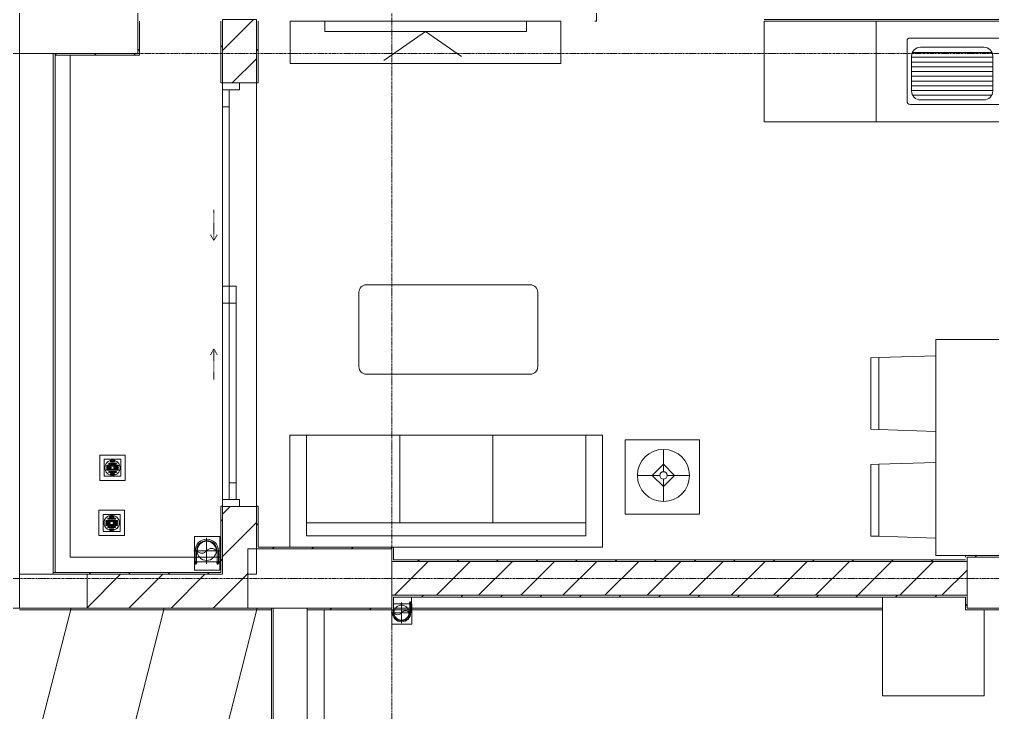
# Model space of a CAD drawing. Header units: millimetres. Extents: x 5357 to 201988, y -16345 to 109895.
# Drawn here: x 105953 to 111703, y 69145 to 73237 of the extents above; entities that cross this region are included whole.
import ezdxf

# ---------------------------------------------------------------- set-up
doc = ezdxf.new("R2010")
doc.units = ezdxf.units.MM
for name, pattern in [('Dash', [6, 3, -3]), ('Grid Line', [22.225, 12.7, -3.175, 3.175, -3.175]), ('IMPORT-CENTER _3_', [10.16, 6.35, -1.27, 1.27, -1.27])]:
    doc.linetypes.add(name, pattern=pattern)
for name, color, linetype, lineweight in [('0-1', 7, 'Continuous', 5), ('A-CLNG', 13, 'Continuous', 9), ('A-DETL-THIN', 151, 'Continuous', 9), ('A-DOOR', 31, 'Continuous', 9), ('A-DOOR-FRAM', 31, 'Continuous', 9), ('A-DOOR-HDLN', 31, 'Dash', 9), ('A-FLOR', 192, 'Continuous', 9), ('A-FLOR-1', 10, 'Continuous', 9), ('A-FLOR-2', 53, 'Continuous', 9), ('A-WALL', 113, 'Continuous', 9), ('A-WALL-2', 53, 'Continuous', 9), ('A-WALL-4', 113, 'Continuous', 18), ('A-WALL-PATT-2', 53, 'Continuous', 9), ('A-WALL-PATT-3', 111, 'Continuous', 9), ('G-IMPT', 8, 'Continuous', 9), ('G-IMPT-1', 254, 'Continuous', 9), ('G-IMPT-2', 8, 'IMPORT-CENTER _3_', 9), ('I-FURN', 30, 'Continuous', 9), ('I-FURN-1', 53, 'Continuous', 9), ('I-WALL-1', 9, 'Continuous', 18), ('I-WALL-2', 53, 'Continuous', 9), ('M-EQPM', 50, 'Continuous', 9), ('M-EQPM-1', 53, 'Continuous', 9), ('S-COLS-2', 9, 'Continuous', 18), ('S-GRID-1', 1, 'Grid Line', 9)]:
    doc.layers.add(name, color=color, linetype=linetype, lineweight=lineweight)
pattern_1 = [(45, (0, 0), (-116.67262, 116.67262), [])]
pattern_2 = [(45, (0, 0), (-124.4508, 124.4508), [])]

# ---------------------------------------------------------------- blocks, each defined once
blk = doc.blocks.new('NCV_TKTC_KET CAU_rvt-1-TKCS_MB SÂN ĐƯỜNG NỘI BỘ')
at = {"layer": 'A-FLOR-1'}
for p, q in [((110352.6, 73236.9), (114142.6, 73236.9)), ((114142.6, 73236.9), (110352.6, 73236.9)), ((114142.6, 73236.9), (110352.6, 73236.9)), ((110352.6, 73236.9), (114142.6, 73236.9)), ((107033.7, 69761.9), (107442.5, 69761.9)), ((107442.5, 69761.9), (107033.7, 69761.9)), ((107442.5, 69761.9), (107452.5, 69761.9)), ((107452.5, 69761.9), (107442.5, 69761.9))]:
    blk.add_line(p, q, dxfattribs=at)
at = {"layer": 'S-COLS-2'}
for p, q in [((106652.6, 73036.9), (106652.6, 73386.9)), ((105952.6, 73036.9), (106652.6, 73036.9)), ((108152.6, 70111.9), (107302.6, 70111.9)), ((107302.6, 70111.9), (107302.6, 69761.9)), ((108152.6, 69761.9), (108152.6, 70111.9)), ((111552.6, 70061.9), (111552.6, 69761.9)), ((112152.6, 70061.9), (111552.6, 70061.9)), ((106352.4, 69961.9), (105952.6, 69961.9)), ((106352.4, 69761.9), (106352.4, 69961.9)), ((105952.6, 69761.9), (106352.4, 69761.9)), ((107302.6, 69761.9), (108152.6, 69761.9)), ((111552.6, 69761.9), (112152.6, 69761.9))]:
    blk.add_line(p, q, dxfattribs=at)
blk = doc.blocks.new('MAY GIAT - MAY GIAT_dwg-V47-TKCS_MB SÂN ĐƯỜNG NỘI BỘ')
at = {"layer": 'G-IMPT-1', "flags": 128}
blk.add_lwpolyline([(5, 586.2), (5, 2.3), (605, 2.3), (605, 511.2)], dxfattribs=at)
blk = doc.blocks.new('MAY GIAT - MAY GIAT-V120-TKCS_MB SÂN ĐƯỜNG NỘI BỘ')
at = {"layer": 'I-FURN-1'}
for p, q in [((5, 586.2), (5, 2.3)), ((605, 2.3), (605, 511.2)), ((5, 2.3), (605, 2.3))]:
    blk.add_line(p, q, dxfattribs=at)
blk.add_blockref('MAY GIAT - MAY GIAT_dwg-V47-TKCS_MB SÂN ĐƯỜNG NỘI BỘ', (0, 0))
blk = doc.blocks.new('HE BEP A1 - HE BEP A 2-V196-TKCS_MB SÂN ĐƯỜNG NỘI BỘ')
at = {"layer": 'I-FURN'}
for p, q in [((662.4, 594.4), (0, 594.4)), ((0, 594.4), (0, 0)), ((662.4, 0), (662.4, 594.4)), ((662.4, 594.4), (3700, 594.4)), ((662.4, 0), (662.4, 594.4)), ((3700, 594.4), (3700, 0)), ((3700, 594.4), (3700, 0)), ((844.9, 120.7), (844.9, 476.9)), ((862.4, 494.4), (1706.9, 494.4)), ((1724.4, 476.9), (1724.4, 120.7)), ((2364, 483.2), (2364, 111.2)), ((3175.6, 513.2), (2394, 513.2)), ((3205.6, 483.2), (3205.6, 111.2)), ((876.4, 408.9), (1346.8, 408.9)), ((1298.3, 440.1), (924.9, 440.1)), ((1644.4, 423.2), (1459, 423.2)), ((1602.7, 313.4), (1523.8, 418.4)), ((1541.1, 452.3), (1528.6, 445.1)), ((1566.6, 443.1), (1618.1, 322.3)), ((2474.5, 410.3), (2470.1, 405.9)), ((2470.1, 405.9), (2499.2, 376.7)), ((2503.6, 381.1), (2474.5, 410.3)), ((2692.1, 413), (2663, 383.9)), ((2667.3, 379.5), (2696.5, 408.6)), ((2696.5, 408.6), (2692.1, 413)), ((2873.2, 408.6), (2877.5, 413)), ((2902.3, 379.5), (2873.2, 408.6)), ((2877.5, 413), (2906.7, 383.9)), ((3066, 381.1), (3095.1, 410.3)), ((3099.5, 405.9), (3070.4, 376.7)), ((3095.1, 410.3), (3099.5, 405.9)), ((871.5, 386.8), (871.5, 182.3)), ((871.5, 380.9), (1351.6, 380.9)), ((871.5, 352.9), (1351.6, 352.9)), ((1351.6, 182.3), (1351.6, 385.3)), ((1405.6, 369.9), (1405.6, 183.2)), ((1697.8, 183.2), (1697.8, 369.9)), ((2499.2, 376.7), (2503.6, 381.1)), ((2663, 383.9), (2667.3, 379.5)), ((2906.7, 383.9), (2902.3, 379.5)), ((3070.4, 376.7), (3066, 381.1)), ((871.5, 324.9), (1351.6, 324.9)), ((871.5, 296.9), (1351.6, 296.9)), ((1618.1, 322.3), (1602.7, 313.4)), ((871.5, 268.9), (1351.6, 268.9)), ((871.5, 240.9), (1351.6, 240.9)), ((871.5, 212.9), (1351.6, 212.9)), ((871.5, 184.9), (1351.6, 184.9)), ((2467.4, 188.3), (2496.5, 217.4)), ((2471.8, 183.9), (2467.4, 188.3)), ((2500.9, 213), (2471.8, 183.9)), ((2496.5, 217.4), (2500.9, 213)), ((2660.2, 215.8), (2664.6, 220.2)), ((2689.3, 186.7), (2660.2, 215.8)), ((2664.6, 220.2), (2693.7, 191.1)), ((2693.7, 191.1), (2689.3, 186.7)), ((2905, 220.2), (2875.9, 191.1)), ((2875.9, 191.1), (2880.3, 186.7)), ((2880.3, 186.7), (2909.4, 215.8)), ((2909.4, 215.8), (2905, 220.2)), ((3073.1, 217.4), (3068.7, 213)), ((3068.7, 213), (3097.9, 183.9)), ((3102.3, 188.3), (3073.1, 217.4)), ((3097.9, 183.9), (3102.3, 188.3)), ((877.9, 156.9), (1345.2, 156.9)), ((924.9, 128.9), (1298.3, 128.9)), ((1459, 129.9), (1644.4, 129.9)), ((2451.6, 122.3), (2451.6, 118.3)), ((2484.1, 122.3), (2451.6, 122.3)), ((2451.6, 118.3), (2484.1, 118.3)), ((2484.1, 118.3), (2484.1, 122.3)), ((3085.5, 118.3), (3085.5, 122.3)), ((3085.5, 122.3), (3118, 122.3)), ((3118, 118.3), (3085.5, 118.3)), ((3118, 122.3), (3118, 118.3)), ((1706.9, 103.2), (862.4, 103.2)), ((3175.6, 81.2), (2394, 81.2)), ((0, 0), (662.4, 0)), ((3700, 0), (662.4, 0))]:
    blk.add_line(p, q, dxfattribs=at)
for centre, radius in [((1485.9, 449.9), 17.8), ((1592.6, 449.9), 17.8), ((2581.9, 298.5), 142.6), ((2581.9, 298.5), 131.3), ((2987.7, 298.5), 142.6), ((2987.7, 298.5), 131.3), ((2581.9, 298.5), 87.2), ((2987.7, 298.5), 87.2), ((1552.8, 316.6), 22.2), ((2581.9, 298.5), 43.6), ((2581.9, 298.5), 30.9), ((2987.7, 298.5), 43.6), ((2987.7, 298.5), 30.9)]:
    blk.add_circle(centre, radius, dxfattribs=at)
for centre, radius, start, end in [((862.4, 476.9), 17.5, 90, 180), ((1706.9, 476.9), 17.5, 0, 90), ((2394, 483.2), 30, 90, 180), ((3175.6, 483.2), 30, 360, 90), ((924.9, 386.8), 53.3, 90, 180), ((1298.3, 386.8), 53.3, 360, 90), ((1459, 369.9), 53.3, 90, 180), ((1537.5, 429.7), 17.8, 119.9521, 219.46175), ((1549.9, 436.9), 17.8, 20.53791, 119.9521), ((1644.4, 369.9), 53.3, 360, 90), ((924.9, 182.3), 53.3, 180, 270), ((1298.3, 182.3), 53.3, 270, 360), ((1459, 183.2), 53.3, 180, 270), ((1644.4, 183.2), 53.3, 270, 360), ((862.4, 120.7), 17.5, 180, 270), ((1706.9, 120.7), 17.5, 270, 360), ((2485.1, 120.7), 33.5, 163.94189, 180), ((2485.1, 120.7), 33.5, 180, 196.05811), ((2476.6, 123.1), 24.7, 145.20397, 163.94189), ((2467.8, 120.3), 11.6, 9.9102, 170.0898), ((2467.8, 120.3), 11.6, 189.71775, 350.28225), ((2471.3, 126.9), 18.1, 120.79762, 145.20397), ((2467.9, 132.6), 11.5, 90, 120.79762), ((2467.9, 132.6), 11.5, 59.20238, 90), ((2464.5, 126.9), 18.1, 34.79603, 59.20238), ((2459.1, 123.1), 24.7, 16.05811, 34.79603), ((2450.6, 120.7), 33.5, 0, 16.05811), ((2450.6, 120.7), 33.5, 343.94189, 0), ((3119, 120.7), 33.5, 163.94189, 180), ((3119, 120.7), 33.5, 180, 196.05811), ((3110.5, 123.1), 24.7, 145.20397, 163.94189), ((3105.2, 126.9), 18.1, 120.79762, 145.20397), ((3101.8, 120.3), 11.6, 9.9102, 170.0898), ((3101.8, 120.3), 11.6, 189.71775, 350.28225), ((3101.8, 132.6), 11.5, 90, 120.79762), ((3101.8, 132.6), 11.5, 59.20238, 90), ((3098.4, 126.9), 18.1, 34.79603, 59.20238), ((3093, 123.1), 24.7, 16.05811, 34.79603), ((3084.5, 120.7), 33.5, 0, 16.05811), ((3084.5, 120.7), 33.5, 343.94189, 0), ((2394, 111.2), 30, 180, 270), ((2476.6, 118.2), 24.7, 196.05811, 214.79603), ((2471.3, 114.5), 18.1, 214.79603, 239.20238), ((2467.9, 108.8), 11.5, 239.20238, 270), ((2467.9, 108.8), 11.5, 270, 300.79762), ((2464.5, 114.5), 18.1, 300.79762, 325.20397), ((2459.1, 118.2), 24.7, 325.20397, 343.94189), ((3110.5, 118.2), 24.7, 196.05811, 214.79603), ((3105.2, 114.5), 18.1, 214.79603, 239.20238), ((3101.8, 108.8), 11.5, 239.20238, 270), ((3101.8, 108.8), 11.5, 270, 300.79762), ((3098.4, 114.5), 18.1, 300.79762, 325.20397), ((3093, 118.2), 24.7, 325.20397, 343.94189), ((3175.6, 111.2), 30, 270, 0)]:
    blk.add_arc(centre, radius, start, end, dxfattribs=at)
at = {"layer": 'I-FURN-1'}
for p, q in [((3700, 594.4), (0, 594.4)), ((0, 594.4), (0, 0)), ((3700, 0), (3700, 594.4)), ((0, 0), (3700, 0))]:
    blk.add_line(p, q, dxfattribs=at)
blk = doc.blocks.new('LOBBY_SOFA_1 - LOBBY_SOFA_1-V205-TKCS_MB SÂN ĐƯỜNG NỘI BỘ')
at = {"layer": 'I-FURN'}
for p, q in [((-2556, 0), (-2556, -660)), ((-1320, 0), (-2556, 0)), ((-708, -660), (-708, 0)), ((-2457, -66), (-2457, -660)), ((-807, -66), (-2457, -66)), ((-807, -660), (-807, -66)), ((-807, -143), (-2457, -143)), ((-1907, -143), (-1907, -660)), ((-1357, -143), (-1357, -660)), ((-3128.2, -193.5), (-2688.2, -193.5)), ((-3128.2, -633.5), (-3128.2, -193.5)), ((-2688.2, -193.5), (-2688.2, -633.5)), ((-2915.4, -269), (-2915.4, -401)), ((-2915.4, -357), (-2981.4, -423)), ((-2849.4, -423), (-2915.4, -357)), ((-2937.4, -423), (-3069.4, -423)), ((-2981.4, -423), (-2915.4, -489)), ((-2915.4, -489), (-2849.4, -423)), ((-2915.4, -445), (-2915.4, -577)), ((-2893.4, -423), (-2761.4, -423)), ((-2688.2, -633.5), (-3128.2, -633.5)), ((-2556, -660), (-708, -660)), ((-1160.3, -1020.5), (-2128.3, -1020.5)), ((-2172.3, -1064.5), (-2172.3, -1504.5)), ((-1116.3, -1504.5), (-1116.3, -1064.5)), ((-2128.3, -1548.5), (-1160.3, -1548.5))]:
    blk.add_line(p, q, dxfattribs=at)
for radius in [154, 22]:
    blk.add_circle((-2915.4, -423), radius, dxfattribs=at)
for centre, start, end in [((-2128.3, -1064.5), 90, 180), ((-1160.3, -1064.5), 0, 90), ((-2128.3, -1504.5), 180, 270), ((-1160.3, -1504.5), 270, 0)]:
    blk.add_arc(centre, 44, start, end, dxfattribs=at)
at = {"layer": 'I-FURN-1'}
for p, q in [((-1320, 0), (-2556, 0)), ((-2556, 0), (-2556, -660)), ((-708, -660), (-708, 0)), ((-2688.2, -193.5), (-3128.2, -193.5)), ((-3128.2, -193.5), (-3128.2, -633.5)), ((-2688.2, -633.5), (-2688.2, -193.5)), ((-3128.2, -633.5), (-2688.2, -633.5)), ((-2556, -660), (-708, -660)), ((-1160.3, -1020.5), (-2128.3, -1020.5)), ((-2172.3, -1064.5), (-2172.3, -1504.5)), ((-1116.3, -1504.5), (-1116.3, -1064.5)), ((-2128.3, -1548.5), (-1160.3, -1548.5))]:
    blk.add_line(p, q, dxfattribs=at)
for centre, start, end in [((-2128.3, -1064.5), 90, 180), ((-1160.3, -1064.5), 0, 90), ((-2128.3, -1504.5), 180, 270), ((-1160.3, -1504.5), 270, 0)]:
    blk.add_arc(centre, 44, start, end, dxfattribs=at)
blk = doc.blocks.new('RES_BAN AN 1 - RES_BAN AN 1-V206-TKCS_MB SÂN ĐƯỜNG NỘI BỘ')
at = {"layer": 'I-FURN-1'}
for p, q in [((-425, 1275), (425, 1275)), ((-425, 0), (-425, 1275)), ((425, 1275), (425, 0)), ((-761.9, 1168.8), (-809.6, 1167.2)), ((-809.6, 1167.2), (-809.6, 745.3)), ((-425, 1180), (-761.9, 1168.8)), ((-761.9, 1168.8), (-761.9, 743.8)), ((-761.9, 743.8), (-761.9, 1168.8)), ((-425, 732.5), (-425, 1180)), ((425, 1180), (761.9, 1168.8)), ((425, 732.5), (425, 1180)), ((761.9, 1168.8), (761.9, 743.8)), ((761.9, 1168.8), (761.9, 743.8)), ((809.6, 1167.2), (761.9, 1168.8)), ((809.6, 745.3), (809.6, 1167.2)), ((-809.6, 745.3), (-761.9, 743.8)), ((-761.9, 743.8), (-425, 732.5)), ((761.9, 743.8), (425, 732.5)), ((761.9, 743.8), (809.6, 745.3)), ((-809.6, 536.9), (-761.9, 538.5)), ((-809.6, 115.1), (-809.6, 536.9)), ((-425, 549.7), (-761.9, 538.5)), ((-761.9, 538.5), (-761.9, 113.5)), ((-761.9, 538.5), (-761.9, 113.5)), ((-425, 102.3), (-425, 549.7)), ((425, 549.7), (761.9, 538.5)), ((425, 102.3), (425, 549.7)), ((761.9, 538.5), (761.9, 113.5)), ((761.9, 538.5), (809.6, 536.9)), ((761.9, 113.5), (761.9, 538.5)), ((809.6, 536.9), (809.6, 115.1)), ((-761.9, 113.5), (-809.6, 115.1)), ((809.6, 115.1), (761.9, 113.5)), ((-761.9, 113.5), (-425, 102.3)), ((761.9, 113.5), (425, 102.3)), ((-250, 0), (-425, 0)), ((425, 0), (360, 0))]:
    blk.add_line(p, q, dxfattribs=at)
blk = doc.blocks.new('RES_BAN AN - RES_BAN AN-V137-TKCS_MB SÂN ĐƯỜNG NỘI BỘ')
at = {"layer": 'I-FURN-1'}
for p, q in [((1600, 0), (0, 0)), ((0, 0), (0, -250)), ((1600, -250), (1600, 0)), ((0, -250), (1600, -250))]:
    blk.add_line(p, q, dxfattribs=at)
blk = doc.blocks.new('KE TIVI-2 - KE TIVI-2-V138-TKCS_MB SÂN ĐƯỜNG NỘI BỘ')
at = {"layer": 'I-FURN-1'}
for p, q in [((-595.6, 0), (-595.6, -60)), ((595.6, 0), (-595.6, 0)), ((595.6, -60), (595.6, 0)), ((-595.6, -60), (595.6, -60)), ((0, -60), (-245.7, -232.1)), ((213, -209.1), (0, -60))]:
    blk.add_line(p, q, dxfattribs=at)
blk = doc.blocks.new('THU NUOC - THU NUOC-V103-TKCS_MB SÂN ĐƯỜNG NỘI BỘ')
at = {"layer": 'M-EQPM-1'}
for p, q in [((-66.3, -70.6), (-66.3, 79.4)), ((-66.3, 79.4), (83.7, 79.4)), ((83.7, 79.4), (83.7, -70.6)), ((58.7, 54.4), (-41.3, 54.4)), ((-41.3, 54.4), (-41.3, -45.6)), ((-23.3, 19.6), (40.9, 19.6)), ((40.9, 13.6), (-23.3, 13.6)), ((-23.3, 7.2), (0.7, 7.2)), ((0.7, 1.2), (-23.3, 1.2)), ((-11, 32.1), (28.5, 32.1)), ((28.5, 26.1), (-11, 26.1)), ((-1.1, 44.5), (18.5, 44.5)), ((18.5, 38.5), (-1.1, 38.5)), ((0.7, 7.2), (0.7, 1.2)), ((16.7, 1.2), (16.7, 7.2)), ((16.7, 7.2), (40.9, 7.2)), ((40.9, 1.2), (16.7, 1.2)), ((58.7, -45.6), (58.7, 54.4)), ((-41.3, -45.6), (58.7, -45.6)), ((-23.3, -4.8), (40.9, -4.8)), ((40.9, -10.8), (-23.3, -10.8)), ((-11, -17.3), (28.5, -17.3)), ((28.5, -23.3), (-11, -23.3)), ((-1.1, -29.6), (18.5, -29.6)), ((18.5, -35.6), (-1.1, -35.6)), ((83.7, -70.6), (-66.3, -70.6))]:
    blk.add_line(p, q, dxfattribs=at)
for centre, radius, start, end in [((8.7, 4.4), 45, 0, 180), ((8.7, 4.4), 45, 360, 180), ((8.7, 4.4), 45, 180, 0), ((8.7, 4.4), 45, 180, 360), ((-23.3, 16.6), 3, 90, 270), ((-23.3, 4.2), 3, 90, 270), ((-11, 29.1), 3, 90, 270), ((-1.1, 41.5), 3, 90, 270), ((18.5, 41.5), 3, 270, 90), ((28.5, 29.1), 3, 270, 90), ((40.9, 16.6), 3, 270, 90), ((40.9, 4.2), 3, 270, 90), ((-23.3, -7.8), 3, 90, 270), ((-11, -20.3), 3, 90, 270), ((-1.1, -32.6), 3, 90, 270), ((18.5, -32.6), 3, 270, 90), ((28.5, -20.3), 3, 270, 90), ((40.9, -7.8), 3, 270, 90)]:
    blk.add_arc(centre, radius, start, end, dxfattribs=at)
blk = doc.blocks.new('NCV_TKTC_TANG 1_rvt-1-TKCS_MB SÂN ĐƯỜNG NỘI BỘ')
at = {"layer": 'A-WALL-PATT-2'}
h = blk.add_hatch(dxfattribs=at)
h.set_pattern_fill('FP_2', color=256, style=0, pattern_type=2)
h.set_pattern_definition(pattern_1)
h.paths.add_polyline_path([(109352.6, 73226.9), (109362.6, 73226.9), (109362.6, 73436.9), (109352.6, 73436.9), (109352.6, 73236.9)])
h.paths.add_polyline_path([(109352.6, 74336.9), (109362.6, 74336.9), (109362.6, 76436.9), (109352.6, 76436.9), (109352.6, 74390.4)])
h = blk.add_hatch(dxfattribs=at)
h.set_pattern_fill('FP_2', color=256, style=0, pattern_type=2)
h.set_pattern_definition(pattern_1)
h.paths.add_polyline_path([(106652.6, 73036.9), (106662.6, 73036.9), (106662.6, 73226.9), (106652.6, 73226.9), (106652.6, 73036.9)])
h = blk.add_hatch(dxfattribs=at)
h.set_pattern_fill('FP_2', color=256, style=0, pattern_type=2)
h.set_pattern_definition(pattern_1)
h.paths.add_polyline_path([(107152.6, 69961.9), (107152.6, 70362.4), (107142.6, 70360.3), (107142.6, 69961.9)])
h.paths.add_polyline_path([(107152.6, 72862.4), (107152.6, 73226.9), (107142.6, 73226.9), (107142.6, 72862.4)])
h = blk.add_hatch(dxfattribs=at)
h.set_pattern_fill('FP_2', color=256, style=0, pattern_type=2)
h.set_pattern_definition(pattern_1)
h.paths.add_polyline_path([(107362.6, 70121.9), (107362.6, 70362.4), (107352.6, 70360.3), (107352.6, 70121.9)])
h.paths.add_polyline_path([(107362.6, 72862.4), (107362.6, 73226.9), (107352.6, 73226.9), (107352.6, 72862.4)])
h = blk.add_hatch(dxfattribs=at)
h.set_pattern_fill('FP_2', color=256, style=0, pattern_type=2)
h.set_pattern_definition(pattern_1)
h.paths.add_polyline_path([(106652.6, 73026.9), (106662.6, 73026.9), (106662.6, 73036.9), (106162.6, 73036.9), (106162.6, 73026.9), (106650.9, 73026.9)])
h = blk.add_hatch(dxfattribs=at)
h.set_pattern_fill('FP_2', color=256, style=0, pattern_type=2)
h.set_pattern_definition(pattern_1)
h.paths.add_polyline_path([(108162.6, 70111.9), (108162.6, 70121.9), (107352.6, 70121.9), (107352.6, 70111.9), (108152.6, 70111.9)])
h = blk.add_hatch(dxfattribs=at)
h.set_pattern_fill('FP_2', color=256, style=0, pattern_type=2)
h.set_pattern_definition(pattern_1)
h.paths.add_polyline_path([(111542.6, 70036.9), (111542.6, 70046.9), (108162.6, 70046.9), (108162.6, 70036.9), (111270.2, 70036.9)])
h = blk.add_hatch(dxfattribs=at)
h.set_pattern_fill('FP_2', color=256, style=0, pattern_type=2)
h.set_pattern_definition(pattern_1)
h.paths.add_polyline_path([(111752.6, 70061.9), (112152.6, 70061.9), (112152.6, 70071.9), (111542.6, 70071.9), (111542.6, 70061.9), (111659.3, 70061.9)])
h = blk.add_hatch(dxfattribs=at)
h.set_pattern_fill('FP_2', color=256, style=0, pattern_type=2)
h.set_pattern_definition(pattern_1)
h.paths.add_polyline_path([(106165, 69961.9), (107142.6, 69961.9), (107142.6, 69971.9), (106152.6, 69971.9), (106152.6, 69961.9), (106162.6, 69961.9)])
h = blk.add_hatch(dxfattribs=at)
h.set_pattern_fill('FP_2', color=256, style=0, pattern_type=2)
h.set_pattern_definition(pattern_1)
h.paths.add_polyline_path([(110665, 69826.9), (111552.6, 69826.9), (111552.6, 69836.9), (108152.6, 69835.3), (108152.6, 69826.9), (109717.4, 69826.9)])
h = blk.add_hatch(dxfattribs=at)
h.set_pattern_fill('FP_2', color=256, style=0, pattern_type=2)
h.set_pattern_definition(pattern_1)
h.paths.add_polyline_path([(111542.6, 69751.9), (111552.6, 69751.9), (111552.6, 69826.9), (111542.6, 69826.9), (111542.6, 69761.9)])
h = blk.add_hatch(dxfattribs=at)
h.set_pattern_fill('FP_2', color=256, style=0, pattern_type=2)
h.set_pattern_definition(pattern_1)
h.paths.add_polyline_path([(108148.1, 69751.9), (108152.6, 69751.9), (108152.6, 69761.9), (107652.6, 69761.9), (107652.6, 69751.9), (107752.6, 69751.9)])
at = {"layer": 'A-FLOR-1'}
for p, q in [((107352.6, 73226.9), (107352.6, 73236.9)), ((107352.6, 70362.4), (107352.6, 72860.3))]:
    blk.add_line(p, q, dxfattribs=at)
at = {"layer": 'A-FLOR-2'}
blk.add_line((107352.6, 72861.9), (107352.6, 70362.4), dxfattribs=at)
at = {"layer": 'A-WALL-2'}
for p, q in [((107452.6, 68636.9), (107452.6, 69761.9)), ((107652.6, 69751.9), (107652.6, 68636.9))]:
    blk.add_line(p, q, dxfattribs=at)
at = {"layer": 'I-WALL-1'}
for p, q in [((109362.6, 73226.9), (109362.6, 73436.9)), ((106652.6, 73226.9), (106652.6, 73036.9)), ((106662.6, 73036.9), (106662.6, 73226.9)), ((107142.6, 73226.9), (107142.6, 72862.4)), ((107152.6, 72862.4), (107152.6, 73226.9)), ((107352.6, 73226.9), (107352.6, 72862.4)), ((107362.6, 72862.4), (107362.6, 73226.9)), ((109352.6, 73226.9), (109362.6, 73226.9)), ((106652.6, 73036.9), (106162.6, 73036.9)), ((106162.6, 73036.9), (106162.6, 73026.9)), ((106162.6, 73026.9), (106662.6, 73026.9)), ((106662.6, 73026.9), (106662.6, 73036.9)), ((107142.6, 72862.4), (107152.6, 72862.4)), ((107352.6, 72862.4), (107362.6, 72862.4)), ((107142.6, 70362.4), (107142.6, 69971.9)), ((107152.6, 70362.4), (107142.6, 70362.4)), ((107152.6, 69961.9), (107152.6, 70361.9)), ((107352.6, 70362.4), (107352.6, 70121.9)), ((107362.6, 70362.4), (107352.6, 70362.4)), ((107362.6, 70121.9), (107362.6, 70362.4)), ((107352.6, 70121.9), (107352.6, 70111.9)), ((107352.6, 70111.9), (108152.6, 70111.9)), ((108162.6, 70121.9), (107362.6, 70121.9)), ((108152.6, 70111.9), (108152.6, 70036.9)), ((108162.6, 70111.9), (108162.6, 70121.9)), ((108162.6, 70046.9), (108162.6, 70111.9)), ((108152.6, 70036.9), (108162.6, 70036.9)), ((111542.6, 70046.9), (108162.6, 70046.9)), ((108162.6, 70036.9), (111542.6, 70036.9)), ((112152.6, 70071.9), (111542.6, 70071.9)), ((111542.6, 70071.9), (111542.6, 70061.9)), ((111552.6, 70061.9), (112152.6, 70061.9)), ((107142.6, 69971.9), (106152.6, 69971.9)), ((106152.6, 69971.9), (106152.6, 69961.9)), ((106152.6, 69961.9), (107142.6, 69961.9)), ((107142.6, 69961.9), (107152.6, 69961.9)), ((111552.6, 69836.9), (108152.6, 69836.9)), ((108152.6, 69836.9), (108152.6, 69826.9)), ((108152.6, 69826.9), (108152.6, 69761.9)), ((108162.6, 69826.9), (111542.6, 69826.9)), ((108162.6, 69751.9), (108162.6, 69826.9)), ((111542.6, 69826.9), (111542.6, 69751.9)), ((111552.6, 69826.9), (111552.6, 69836.9)), ((111552.6, 69761.9), (111552.6, 69826.9)), ((108152.6, 69761.9), (107652.6, 69761.9)), ((107652.6, 69761.9), (107652.6, 69751.9)), ((107652.6, 69751.9), (108152.6, 69751.9)), ((108152.6, 69751.9), (108162.6, 69751.9)), ((111542.6, 69751.9), (111552.6, 69751.9)), ((111742.6, 69761.9), (111552.6, 69761.9)), ((111552.6, 69751.9), (111742.6, 69751.9))]:
    blk.add_line(p, q, dxfattribs=at)
at = {"layer": 'I-WALL-2'}
blk.add_line((106162.6, 73026.9), (106162.6, 69971.9), dxfattribs=at)
at = {"layer": 'I-FURN-1'}
for name, p in [('RES_BAN AN - RES_BAN AN-V137-TKCS_MB SÂN ĐƯỜNG NỘI BỘ', (107552.2, 73226.9)), ('KE TIVI-2 - KE TIVI-2-V138-TKCS_MB SÂN ĐƯỜNG NỘI BỘ', (108352.2, 73226.9)), ('HE BEP A1 - HE BEP A 2-V196-TKCS_MB SÂN ĐƯỜNG NỘI BỘ', (110352.6, 72632.6)), ('RES_BAN AN 1 - RES_BAN AN 1-V206-TKCS_MB SÂN ĐƯỜNG NỘI BỘ', (111792.6, 70071.9)), ('MAY GIAT - MAY GIAT-V120-TKCS_MB SÂN ĐƯỜNG NỘI BỘ', (111047.6, 69240.7))]:
    blk.add_blockref(name, p, dxfattribs=at)
at = {"layer": 'I-FURN-1', "rotation": 180}
blk.add_blockref('LOBBY_SOFA_1 - LOBBY_SOFA_1-V205-TKCS_MB SÂN ĐƯỜNG NỘI BỘ', (106842.6, 70121.9), dxfattribs=at)
at = {"layer": 'M-EQPM-1'}
blk.add_blockref('THU NUOC - THU NUOC-V103-TKCS_MB SÂN ĐƯỜNG NỘI BỘ', (106493.8, 70585.8), dxfattribs=at)
blk = doc.blocks.new('TKTC_XREF_251221_MB TANG 1 - TKTC_XREF_260130_MB TANG 1_dwg_THU NUOC - THU NUOC-444531-TKCS_MB TẦNG 1-V271-TKCS_MB SÂN ĐƯỜNG NỘI BỘ')
at = {"layer": 'M-EQPM'}
for p, q in [((-23.3, 10.8), (40.9, 10.8)), ((40.9, 4.8), (-23.3, 4.8)), ((-11, 23.3), (27.1, 23.3)), ((28.5, 17.3), (-11, 17.3)), ((-1.1, 35.6), (18.5, 35.6)), ((18.5, 29.6), (-1.1, 29.6)), ((-23.3, -13.6), (40.9, -13.6)), ((40.9, -19.6), (-23.3, -19.6)), ((-22.7, -1.2), (0.7, -1.2)), ((-11, -26.1), (28.5, -26.1)), ((28.5, -32.1), (-11, -32.1)), ((-1.1, -38.5), (18.5, -38.5)), ((18.5, -44.5), (-1.1, -44.5))]:
    blk.add_line(p, q, dxfattribs=at)
at = {"layer": 'M-EQPM', "flags": 128}
for points in [[(83.7, -79.4), (83.7, 70.6), (-66.3, 70.6), (-66.3, -79.4)], [(58.7, -54.4), (58.7, 45.6), (-41.3, 45.6), (-41.3, -54.4)]]:
    blk.add_lwpolyline(points, close=True, dxfattribs=at)
for points in [[(0.7, -1.6), (0.7, -7.2), (-23.3, -7.2)], [(40.9, -7.2), (16.7, -7.2), (16.7, -1.2), (40.9, -1.2)]]:
    blk.add_lwpolyline(points, dxfattribs=at)
at = {"layer": 'M-EQPM'}
for centre, radius, start, end in [((8.7, -4.4), 45, 360, 180), ((8.7, -4.4), 45, 360, 180), ((-23.3, 7.8), 3, 90, 270), ((-11, 20.3), 3, 90, 270), ((-1.1, 32.6), 3, 90, 270), ((18.5, 32.6), 3, 270, 90), ((28.5, 20.3), 3, 270, 90), ((40.9, 7.8), 3, 270, 90), ((8.7, -4.4), 45, 180, 360), ((8.7, -4.4), 45, 180, 360), ((-23.3, -4.2), 3, 107.89965, 270), ((-23.3, -16.6), 3, 90, 270), ((-11, -29.1), 3, 90, 270), ((-1.1, -41.5), 3, 90, 270), ((18.5, -41.5), 3, 270, 90), ((28.5, -29.1), 3, 270, 90), ((40.9, -4.2), 3, 270, 90), ((40.9, -16.6), 3, 270, 90)]:
    blk.add_arc(centre, radius, start, end, dxfattribs=at)
blk = doc.blocks.new('TKTC_XREF_251221_MB TANG 1 - TKTC_XREF_260130_MB TANG 1_dwg_CUM U_DN100-V338-TKCS_MB SÂN ĐƯỜNG NỘI BỘ')
at = {"layer": 'G-IMPT'}
for p, q in [((-71.7, 59.2), (-66.9, 59.2)), ((-20.7, 69), (0, 69)), ((-79.1, -63.4), (-79.1, -66.6)), ((-76.6, -63.4), (-76.6, -66.6)), ((-74.6, -63.4), (-74.6, -66.6)), ((-72.7, -60.7), (-72.7, -69.3)), ((-66.9, -62.1), (-71.7, -62.1)), ((-66.9, -67.9), (-71.7, -67.9)), ((-65, -69), (0, -69))]:
    blk.add_line(p, q, dxfattribs=at)
at = {"layer": 'G-IMPT', "flags": 128}
for points in [[(-65, 57.3), (-66.9, 57.3), (-66.9, 59.2)], [(-20.7, 61), (0, 61), (0, 57)], [(-72.7, -62.4), (-78.1, -62.4), (-78.1, -67.6), (-72.7, -67.6)], [(-71.7, -70.8), (-66.9, -70.8), (-66.9, -59.2), (-71.7, -59.2)], [(-66.9, -59.2), (-66.9, -57.3), (-65, -57.3), (-65, -72.7), (-66.9, -72.7), (-66.9, -70.8)], [(-65, -61), (0, -61), (0, -57)]]:
    blk.add_lwpolyline(points, dxfattribs=at)
at = {"layer": 'G-IMPT'}
for centre, radius, start, end in [((0, 0), 69, 270, 90), ((0, 0), 61, 270, 90), ((0, 0), 57, 270, 90), ((-78.1, -63.4), 0.96, 90, 180), ((-78.1, -66.6), 0.96, 180, 270), ((-71.1, -60.7), 1.56, 112.61986, 247.38014), ((-67.9, -65), 4.8, 143.1301, 216.8699), ((-71.1, -69.3), 1.56, 112.61986, 247.38014)]:
    blk.add_arc(centre, radius, start, end, dxfattribs=at)
blk = doc.blocks.new('TKTC_XREF_251221_MB TANG 1 - TKTC_XREF_260130_MB TANG 1_dwg_$cc-4202114-TKCS_MB SÂN ĐƯỜNG NỘI BỘ')
at = {"layer": 'G-IMPT'}
blk.add_circle((0, 0), 0.5, dxfattribs=at)
for centre, radius, start, end in [((0, 0), 0.5, 90, 270), ((0.188, 0.25), 0.313, 126.8699, 233.1301), ((-0.188, -0.25), 0.313, 306.8699, 53.1301)]:
    blk.add_arc(centre, radius, start, end, dxfattribs=at)
at = {"layer": 'G-IMPT-2'}
for p, q in [((0, -0.673), (0, 0.673)), ((-0.673, 0), (0.673, 0))]:
    blk.add_line(p, q, dxfattribs=at)
blk = doc.blocks.new('TKTC_XREF_251221_MB TANG 1 - TKTC_XREF_260130_MB TANG 1_dwg_CUM U_DN100-4202112-TKCS_MB SÂN ĐƯỜNG NỘI BỘ')
at = {"layer": 'G-IMPT'}
for p, q in [((-79.1, 66.6), (-79.1, 63.4)), ((-76.6, 66.6), (-76.6, 63.4)), ((-74.6, 66.6), (-74.6, 63.4)), ((-72.7, 69.3), (-72.7, 60.7)), ((-66.9, 67.9), (-71.7, 67.9)), ((-66.9, 62.1), (-71.7, 62.1)), ((-65, 69), (0, 69)), ((-79.1, -63.4), (-79.1, -66.6)), ((-76.6, -63.4), (-76.6, -66.6)), ((-74.6, -63.4), (-74.6, -66.6)), ((-72.7, -60.7), (-72.7, -69.3)), ((-66.9, -62.1), (-71.7, -62.1)), ((-66.9, -67.9), (-71.7, -67.9)), ((-65, -69), (0, -69))]:
    blk.add_line(p, q, dxfattribs=at)
at = {"layer": 'G-IMPT', "flags": 128}
for points in [[(-72.7, 67.6), (-78.1, 67.6), (-78.1, 62.4), (-72.7, 62.4)], [(-71.7, 59.2), (-66.9, 59.2), (-66.9, 70.8), (-71.7, 70.8)], [(-66.9, 70.8), (-66.9, 72.7), (-65, 72.7), (-65, 57.3), (-66.9, 57.3), (-66.9, 59.2)], [(-65, 61), (0, 61), (0, 57)], [(-66.9, -59.2), (-66.9, -57.3), (-65, -57.3), (-65, -72.7), (-66.9, -72.7), (-66.9, -70.8)], [(-65, -61), (0, -61), (0, -57)], [(-72.7, -62.4), (-78.1, -62.4), (-78.1, -67.6), (-72.7, -67.6)], [(-71.7, -70.8), (-66.9, -70.8), (-66.9, -59.2), (-71.7, -59.2)]]:
    blk.add_lwpolyline(points, dxfattribs=at)
at = {"layer": 'G-IMPT'}
for centre, radius, start, end in [((-78.1, 66.6), 0.96, 90, 180), ((-78.1, 63.4), 0.96, 180, 270), ((-71.1, 69.3), 1.56, 112.61986, 247.38014), ((-67.9, 65), 4.8, 143.1301, 216.8699), ((-71.1, 60.7), 1.56, 112.61986, 247.38014), ((0, 0), 69, 270, 90), ((0, 0), 61, 270, 90), ((0, 0), 57, 270, 90), ((-78.1, -63.4), 0.96, 90, 180), ((-78.1, -66.6), 0.96, 180, 270), ((-71.1, -60.7), 1.56, 112.61986, 247.38014), ((-67.9, -65), 4.8, 143.1301, 216.8699), ((-71.1, -69.3), 1.56, 112.61986, 247.38014)]:
    blk.add_arc(centre, radius, start, end, dxfattribs=at)
blk = doc.blocks.new('TKTC_XREF_251221_MB TANG 1 - TKTC_XREF_260130_MB TANG 1_dwg_$cc-V368-TKCS_MB SÂN ĐƯỜNG NỘI BỘ')
at = {"layer": 'G-IMPT'}
blk.add_circle((0, 0), 0.5, dxfattribs=at)
for centre, radius, start, end in [((0, 0), 0.5, 90, 270), ((0.188, 0.25), 0.313, 126.8699, 233.1301), ((-0.188, -0.25), 0.313, 306.8699, 53.1301)]:
    blk.add_arc(centre, radius, start, end, dxfattribs=at)
at = {"layer": 'G-IMPT-2'}
for p, q in [((0, -0.673), (0, 0.673)), ((-0.673, 0), (0.673, 0))]:
    blk.add_line(p, q, dxfattribs=at)
blk = doc.blocks.new('TKTC_XREF_251221_MB TANG 1 - TKTC_XREF_260130_MB TANG 1_dwg-4202109-TKCS_MB SÂN ĐƯỜNG NỘI BỘ')
at = {"layer": 'G-IMPT'}
blk.add_line((-94999.2, -331594.7), (-94999.2, -331679.8), dxfattribs=at)
at = {"layer": 'G-IMPT', "flags": 128}
blk.add_lwpolyline([(-96164.7, -331311.9), (-96164.7, -331162.2), (-96014.3, -331162.2), (-96014.3, -331311.9)], close=True, dxfattribs=at)
for points in [[(-96014.2, -331362), (-96014.5, -331312), (-96164.9, -331312), (-96164.6, -331361.8), (-96014.2, -331361.8)], [(-94989.1, -331559.8), (-94883.3, -331559.8), (-94883.3, -331519.8), (-94989.1, -331519.8)], [(-94999.2, -331679.8), (-94879.7, -331679.8), (-94879.7, -331559.8), (-94989.1, -331559.8)]]:
    blk.add_lwpolyline(points, dxfattribs=at)
blk.add_blockref('TKTC_XREF_251221_MB TANG 1 - TKTC_XREF_260130_MB TANG 1_dwg_THU NUOC - THU NUOC-444531-TKCS_MB TẦNG 1-V271-TKCS_MB SÂN ĐƯỜNG NỘI BỘ', (-96663, -331077.7))
for name, p, xscale, yscale, zscale, rotation in [('TKTC_XREF_251221_MB TANG 1 - TKTC_XREF_260130_MB TANG 1_dwg_$cc-V368-TKCS_MB SÂN ĐƯỜNG NỘI BỘ', (-96093.2, -331247), 113.7150000000073, 113.7150000000073, 113.7150000000073, 269.9990086637467), ('TKTC_XREF_251221_MB TANG 1 - TKTC_XREF_260130_MB TANG 1_dwg_CUM U_DN100-4202112-TKCS_MB SÂN ĐƯỜNG NỘI BỘ', (-96092.3, -331247), 0.9975000000000007, 0.9975000000000007, 0.9975000000000007, 90.00099133829464), ('TKTC_XREF_251221_MB TANG 1 - TKTC_XREF_260130_MB TANG 1_dwg_$cc-4202114-TKCS_MB SÂN ĐƯỜNG NỘI BỘ', (-94941.7, -331612.6), 90.00000000005122, 90.00000000005122, 90.00000000005122, 90.37402677993775)]:
    blk.add_blockref(name, p, dxfattribs=dict(xscale=xscale, yscale=yscale, zscale=zscale, rotation=rotation))
at = {"extrusion": (0, 0, -1), "xscale": 0.7894736842105242, "yscale": 0.7894736842105242, "zscale": -0.7894736842105242, "rotation": 269.9999999984438}
blk.add_blockref('TKTC_XREF_251221_MB TANG 1 - TKTC_XREF_260130_MB TANG 1_dwg_CUM U_DN100-V338-TKCS_MB SÂN ĐƯỜNG NỘI BỘ', (94941.5, -331611.1), dxfattribs=at)
blk = doc.blocks.new('TKTC_XREF_251221_MB TANG 1 - TKTC_XREF_251221_MB TANG 1-2038492-TKCS_MB SÂN ĐƯỜNG NỘI BỘ')
blk.add_blockref('TKTC_XREF_251221_MB TANG 1 - TKTC_XREF_260130_MB TANG 1_dwg-4202109-TKCS_MB SÂN ĐƯỜNG NỘI BỘ', (169499.1, 384109.7))
blk = doc.blocks.new('DEG_02-DEG_03 - DEG_02-2500x2400mm-CỬA ĐI 02 CÁNH TRƯỢT-841416-TKCS_MB SÂN ĐƯỜNG NỘI BỘ')
at = {"layer": 'A-DOOR'}
for p, q in [((-50, -60), (-50, -20)), ((-50, -20), (50, -20)), ((50, -20), (50, -60)), ((1110, -20), (50, -20)), ((1110, -60), (1110, -20)), ((1110, -20), (1210, -20)), ((1210, -20), (1210, -60)), ((-1210, -100), (-1210, -60)), ((-1210, -60), (-1110, -60)), ((-1110, -100), (-1210, -100)), ((-1110, -60), (-1110, -100)), ((-50, -60), (-1110, -60)), ((-1110, -100), (-50, -100)), ((50, -60), (-50, -60)), ((-50, -100), (-50, -60)), ((-50, -60), (50, -60)), ((50, -100), (-50, -100)), ((50, -60), (1110, -60)), ((50, -60), (50, -100)), ((1210, -60), (1110, -60))]:
    blk.add_line(p, q, dxfattribs=at)
at = {"layer": 'A-DOOR-FRAM'}
for p, q in [((-1250, 0), (-1210, 0)), ((-1250, -100), (-1250, 0)), ((-1210, 0), (-1210, -100)), ((1210, -100), (1210, 0)), ((1210, 0), (1250, 0)), ((1250, 0), (1250, -100)), ((-1210, -100), (-1250, -100)), ((1250, -100), (1210, -100))]:
    blk.add_line(p, q, dxfattribs=at)
at = {"layer": 'A-DOOR-HDLN'}
for p, q in [((-500.4, -151.1), (-320.4, -151.1)), ((-320.4, -151.1), (-355, -131.1)), ((-320.4, -151.1), (-355, -171.1)), ((320.4, -151.1), (355, -131.1)), ((320.4, -151.1), (355, -171.1)), ((500.4, -151.1), (320.4, -151.1))]:
    blk.add_line(p, q, dxfattribs=at)

msp = doc.modelspace()

# ---------------------------------------------------------------- hatches: boundary and pattern name
at = {"layer": 'A-WALL-PATT-3'}
h = msp.add_hatch(dxfattribs=at)
h.set_pattern_fill('FP_1', color=256, style=0, pattern_type=2)
h.set_pattern_definition(pattern_2)
h.paths.add_polyline_path([(107152.6, 69961.9), (107302.6, 69961.9), (107302.6, 70111.9), (107352.6, 70111.9), (107352.6, 70361.9), (107152.6, 70360.3), (107152.6, 70061.9)])
h.paths.add_polyline_path([(107252.6, 72861.9), (107352.6, 72861.9), (107352.6, 73236.9), (107152.6, 73236.9), (107152.6, 72861.9), (107219.2, 72861.9)])
h = msp.add_hatch(dxfattribs=at)
h.set_pattern_fill('FP_1', color=256, style=0, pattern_type=2)
h.set_pattern_definition(pattern_2)
h.paths.add_polyline_path([(111270.2, 69836.9), (111552.6, 69836.9), (111552.6, 70036.9), (108152.6, 70036.9), (108152.6, 69836.9), (111040.3, 69836.9)])
h = msp.add_hatch(dxfattribs=at)
h.set_pattern_fill('FP_1', color=256, style=0, pattern_type=2)
h.set_pattern_definition(pattern_2)
h.paths.add_polyline_path([(107302.6, 69761.9), (107302.6, 69961.9), (106352.4, 69961.9), (106352.4, 69761.9), (107033.7, 69761.9)])

# ---------------------------------------------------------------- linework, layer by layer
at = {"layer": 'A-CLNG'}
for p, q in [((106252.6, 73026.9), (106252.6, 70061.9)), ((106252.6, 70061.9), (107142.6, 70061.9)), ((107752.6, 69751.9), (107752.6, 68636.9))]:
    msp.add_line(p, q, dxfattribs=at)
at = {"layer": 'A-DETL-THIN'}
for p, q in [((105952.6, 78235.3), (105952.6, 69761.9)), ((105952.6, 69761.9), (97752.6, 69761.9)), ((100752.6, 69761.9), (107452.5, 69761.9)), ((106257.7, 69761.9), (105552.5, 67003)), ((106807.7, 69761.9), (106103, 67004.8)), ((107357.7, 69761.9), (106652.5, 67003)), ((107452.5, 69761.9), (107452.5, 64261.9))]:
    msp.add_line(p, q, dxfattribs=at)
at = {"layer": 'A-FLOR'}
msp.add_line((107033.7, 69761.9), (107452.5, 69761.9), dxfattribs=at)
at = {"layer": 'A-WALL'}
for p, q in [((106152.6, 73036.9), (106152.6, 69971.9)), ((107352.6, 72861.9), (107352.6, 70362.4)), ((107152.6, 70401.9), (107152.6, 71561.9)), ((107442.5, 69751.9), (105953.1, 69751.9)), ((107442.5, 68635.3), (107442.5, 69761.9)), ((107452.5, 69761.9), (107452.5, 68635.3)), ((108162.6, 69761.9), (111052.6, 69761.9)), ((111052.6, 69751.9), (108162.6, 69751.9))]:
    msp.add_line(p, q, dxfattribs=at)
at = {"layer": 'A-WALL-4'}
for p, q in [((107152.6, 73236.9), (107152.6, 72861.9)), ((107352.6, 73236.9), (107152.6, 73236.9)), ((107352.6, 72861.9), (107352.6, 73236.9)), ((107252.6, 72861.9), (107352.6, 72861.9)), ((107152.6, 70361.9), (107152.6, 69961.9)), ((107352.6, 70361.9), (107252.6, 70361.9)), ((107352.6, 69961.9), (107352.6, 70361.9)), ((111552.6, 70036.9), (108152.6, 70036.9)), ((108152.6, 70036.9), (108152.6, 69836.9)), ((111552.6, 69836.9), (111552.6, 70036.9)), ((107152.6, 69961.9), (106352.4, 69961.9)), ((106352.4, 69961.9), (106352.4, 69761.9)), ((107302.6, 69761.9), (107302.6, 69961.9)), ((107302.6, 69961.9), (107352.6, 69961.9)), ((108152.6, 69836.9), (111552.6, 69836.9)), ((106352.4, 69761.9), (107302.6, 69761.9))]:
    msp.add_line(p, q, dxfattribs=at)
at = {"layer": 'S-GRID-1'}
for p, q in [((108152.6, 20960.6), (108152.6, 80482.7)), ((131551.8, 73036.9), (29351.8, 73036.9)), ((131551.8, 69936.9), (29351.8, 69936.9))]:
    msp.add_line(p, q, dxfattribs=at)

# ---------------------------------------------------------------- block references
at = {"layer": '0-1'}
for name in ['NCV_TKTC_KET CAU_rvt-1-TKCS_MB SÂN ĐƯỜNG NỘI BỘ', 'NCV_TKTC_TANG 1_rvt-1-TKCS_MB SÂN ĐƯỜNG NỘI BỘ']:
    msp.add_blockref(name, (0, 0), dxfattribs=at)
at = {"layer": 'A-DOOR', "rotation": 270.0000000000002}
msp.add_blockref('DEG_02-DEG_03 - DEG_02-2500x2400mm-CỬA ĐI 02 CÁNH TRƯỢT-841416-TKCS_MB SÂN ĐƯỜNG NỘI BỘ', (107252.6, 71611.9), dxfattribs=at)
at = {"layer": 'M-EQPM'}
msp.add_blockref('TKTC_XREF_251221_MB TANG 1 - TKTC_XREF_251221_MB TANG 1-2038492-TKCS_MB SÂN ĐƯỜNG NỘI BỘ', (33652.6, 17236.9), dxfattribs=at)

doc.saveas('drawing.dxf')
